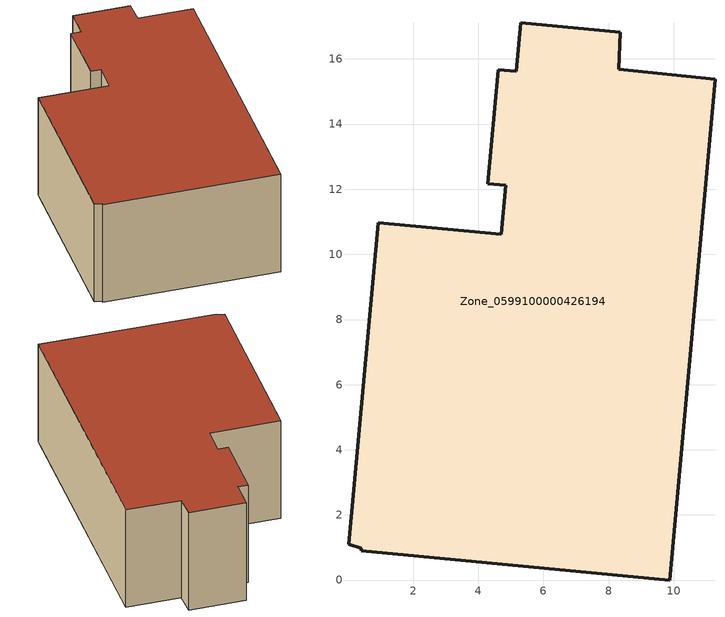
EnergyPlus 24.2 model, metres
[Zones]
Zone_0599100000426194
 floor ground (C_G): 4.29,12.17 4.62,15.67 5.17,15.62 5.3,17.11 8.36,16.82 8.31,15.68 11.27,15.38 9.87,0 0.4,0.9 0.41,0.97 0.02,1.1 0.92,10.97 4.71,10.62 4.84,12.12 z0
 wall outside (C_F): 4.62,15.67 4.29,12.17 4.84,12.12 4.71,10.62 0.92,10.97 0.02,1.1 0.41,0.97 0.4,0.9 9.87,0 11.27,15.38 8.31,15.68 8.36,16.82 5.3,17.11 5.17,15.62 4.62,15.67 z0:6.08
 roof outside (C_R): 0.41,0.97 0.4,0.9 9.87,0 11.27,15.38 8.31,15.68 8.36,16.82 5.3,17.11 5.17,15.62 4.62,15.67 4.29,12.17 4.84,12.12 4.71,10.62 0.92,10.97 0.02,1.1 z6.08
[BUILDING]
Pand.0599100000426194: North Axis=0; Terrain=City; Loads Convergence Tolerance Value=0.04; Temperature Convergence Tolerance Value=0.4; Solar Distribution=FullExterior; Maximum Number of Warmup Days=25; Minimum Number of Warmup Days=1
[Site:Location]
Rotterdam.The.Hague.AP_ZH_NLD Design_Conditions: Latitude=51.96; Longitude=4.45; Time Zone=1; Elevation=-4.5
[SITE:GROUNDTEMPERATURE:BUILDINGSURFACE]
18, 18, 18, 18, 18, 18, 18, 18, 18, 18, 18, 18
[MATERIAL] Thermal Absorptance=0.9; Solar Absorptance=0.7; Visible Absorptance=0.7
Name | Roughness | Thickness | Conductivity | Density | Specific Heat
G.D.2006-2014 | MediumSmooth | 0.15 | 0.06 | 540 | 1210
F.D.2006-2014 | Rough | 0.3 | 0.12 | 1920 | 840
R.D.2006-2014 | MediumRough | 0.2 | 0.08 | 1500 | 1000
[CONSTRUCTION]
C_G: G.D.2006-2014
C_F: F.D.2006-2014
C_R: R.D.2006-2014
[ZONE]
Zone_0599100000426194: Type=1; Multiplier=1; Ceiling Height=Autocalculate; Volume=Autocalculate; Floor Area=autocalculate; Part of Total Floor Area=Yes
[ZONEINFILTRATION:DESIGNFLOWRATE]
Infil_Zone_0599100000426194: Zone or ZoneList or Space or SpaceList=Zone_0599100000426194; Schedule=AlwaysOn; Design Flow Rate Calculation Method=Flow/Area; Flow Rate per Floor Area=0.0021; Constant Term Coefficient=1; Temperature Term Coefficient=0; Velocity Term Coefficient=0; Velocity Squared Term Coefficient=0
[HVACTEMPLATE:ZONE:IDEALLOADSAIRSYSTEM]
Zone_0599100000426194: Maximum Heating Supply Air Temperature=50; Minimum Cooling Supply Air Temperature=13; Maximum Heating Supply Air Humidity Ratio=0.0156; Minimum Cooling Supply Air Humidity Ratio=0.0077; Heating Limit=NoLimit; Cooling Limit=NoLimit; Dehumidification Control Type=ConstantSensibleHeatRatio; Cooling Sensible Heat Ratio=0.7; Dehumidification Setpoint=60; Humidification Control Type=None; Humidification Setpoint=30; Outdoor Air Method=None; Outdoor Air Flow Rate per Person=0.00944; Outdoor Air Flow Rate per Zone Floor Area=0; Outdoor Air Flow Rate per Zone=0; Demand Controlled Ventilation Type=None; Outdoor Air Economizer Type=NoEconomizer; Heat Recovery Type=None; Sensible Heat Recovery Effectiveness=0.7; Latent Heat Recovery Effectiveness=0.65
[ZONECONTROL:THERMOSTAT]
ThermostatControl_Zone_0599100000426194: Zone or ZoneList=Zone_0599100000426194; Control Type Schedule=DualSetpointControlType; Control 1=Thermostat_Zone_0599100000426194; Temperature Difference Between Cutout And Setpoint=0
[THERMOSTATSETPOINT:DUALSETPOINT]
Thermostat_Zone_0599100000426194: Heating Setpoint Temperature Schedule=HeatingSetpoint_Zone_0599100000426194; Cooling Setpoint Temperature Schedule=CoolingSetpoint_Zone_0599100000426194
[SCHEDULE:COMPACT]
HeatingSetpoint_Zone_0599100000426194: Through: 12/31, For: AllDays, Until: 24:00, 21
CoolingSetpoint_Zone_0599100000426194: Through: 12/31, For: AllDays, Until: 24:00, 24
DualSetpointControlType: Through: 12/31, For: AllDays, Until: 24:00, 4
AlwaysOn: Through: 12/31, For: AllDays, Until: 24:00, 1
